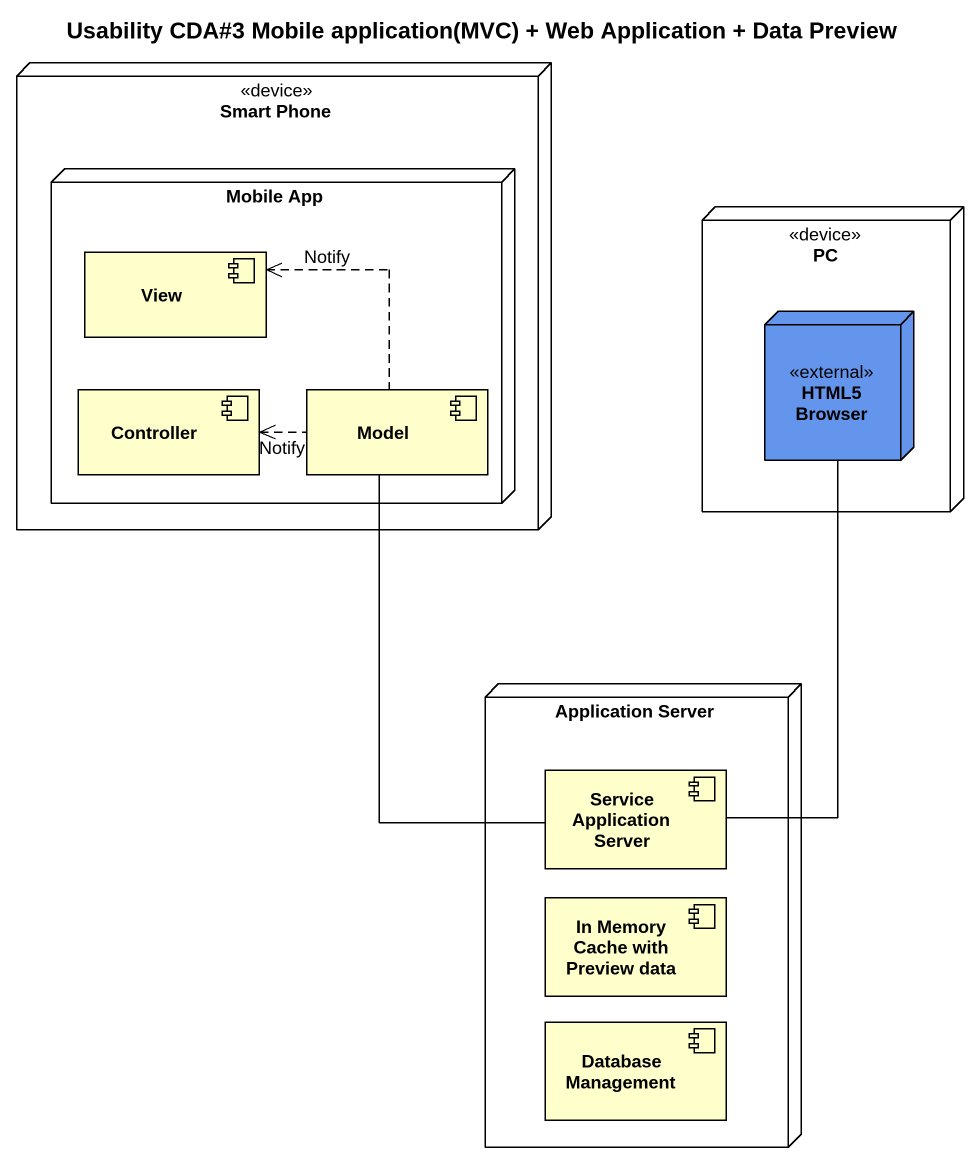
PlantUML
@startuml
title Usability CDA#3 Mobile application(MVC) + Web Application + Data Preview
node "Smart Phone" as Smart_Phone <<device>> {
  node "Mobile App" as Mobile_App {
    component View
    component Controller
    component Model
  }
}
node PC <<device>> {
  node "HTML5 Browser" as HTML5_Browser <<external>> #6495ED
}
node "Application Server" as Application_Server {
  component "Service Application Server" as Service_Application_Server
  component "In Memory Cache with Preview data" as In_Memory_Cache_with
  component "Database Management" as Database_Management
}
View <.. Model : Notify
HTML5_Browser -- Service_Application_Server
Controller <.right. Model : Notify
Model -- Service_Application_Server
@enduml
